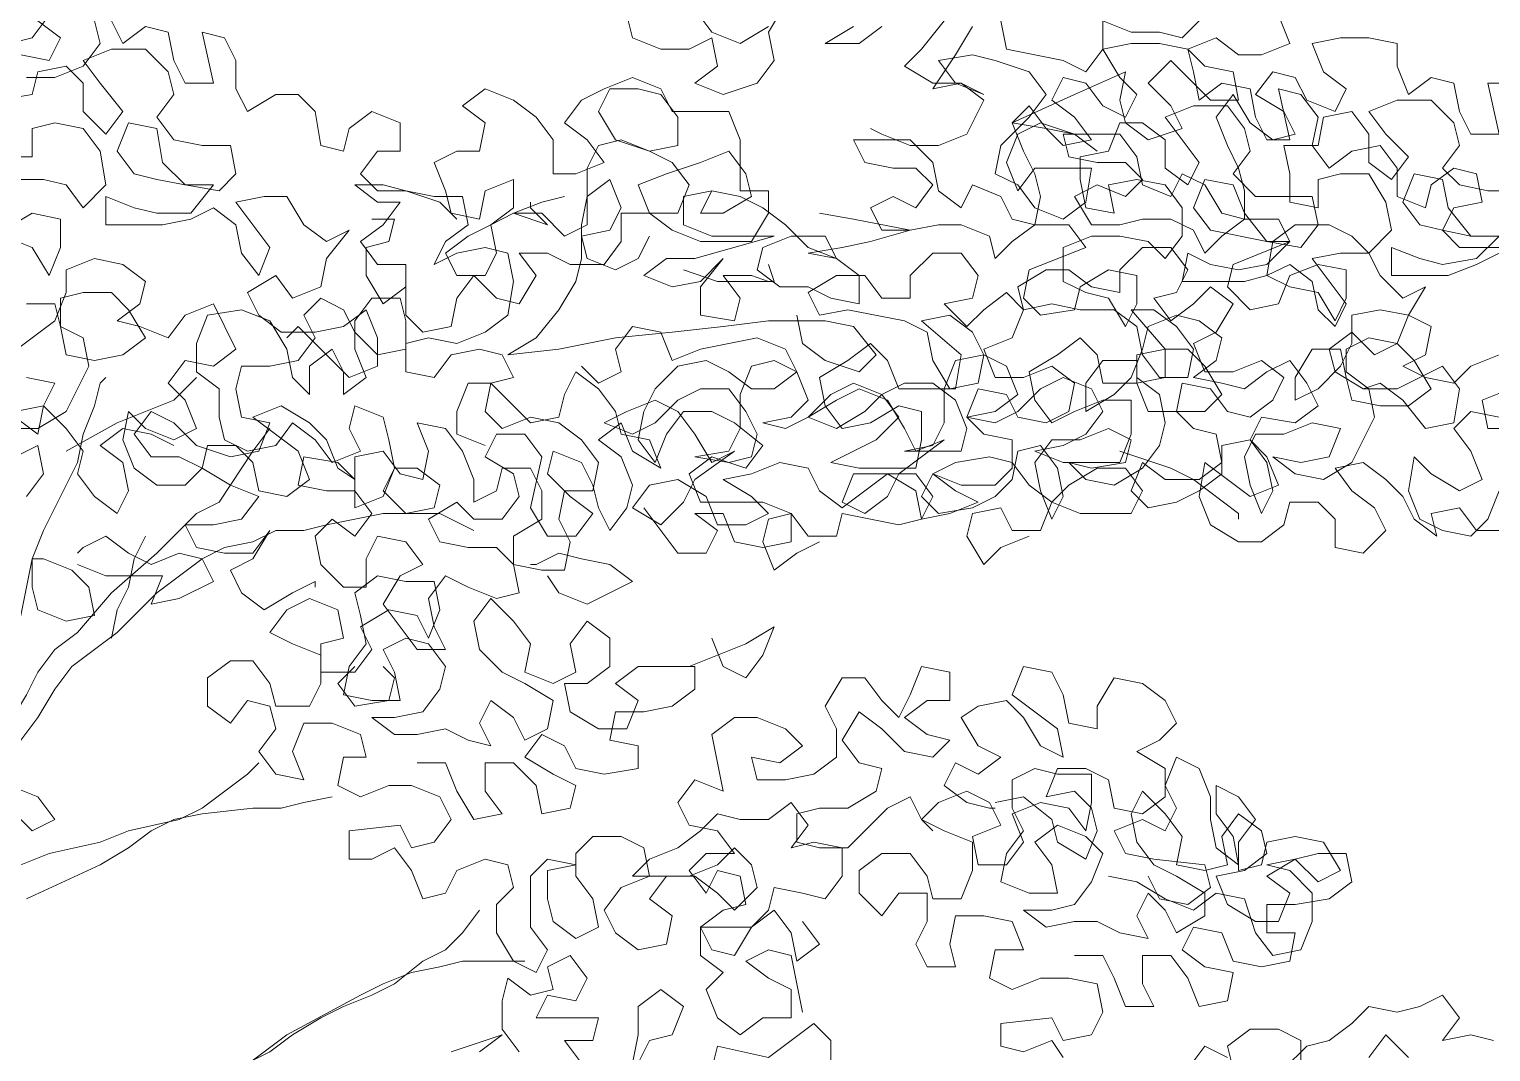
# Model space of a CAD drawing. Header units: millimetres. Extents: x 11446 to 37687, y -223 to 11932.
# Drawn here: x 32142 to 34892, y 5728 to 7653 of the extents above; entities that cross this region are included whole.
import ezdxf

# ---------------------------------------------------------------- set-up
doc = ezdxf.new("R2010")
doc.units = ezdxf.units.MM
doc.layers.add('A-VEG-___-___-EXI', color=250, linetype='Continuous', lineweight=25)

msp = doc.modelspace()

# ---------------------------------------------------------------- linework, layer by layer
at = {"layer": 'A-VEG-___-___-EXI', "color": 28, "lineweight": 15, "flags": 128}
for points in [[(32104.6, 7625.9), (32147.3, 7636.5), (32179.3, 7679.2), (32179.3, 7732.5), (32147.3, 7764.4), (32126, 7721.8), (32168.6, 7689.8), (32221.9, 7679.2), (32264.5, 7668.5), (32275.2, 7625.9), (32243.2, 7583.2), (32189.9, 7561.9), (32136.6, 7561.9)], [(33266.6, 7679.2), (33277.2, 7636.5), (33330.5, 7615.2), (33383.8, 7615.2), (33426.5, 7636.5), (33437.1, 7583.2), (33394.5, 7551.2), (33447.8, 7529.9), (33511.7, 7551.2), (33543.7, 7593.9), (33533.1, 7647.2), (33565, 7700.5)], [(33394.5, 7689.8), (33426.5, 7647.2), (33479.8, 7625.9), (33533.1, 7657.8)], [(34492.5, 7679.2), (34513.8, 7625.9), (34460.5, 7604.5), (34417.8, 7604.5), (34375.2, 7636.5), (34321.9, 7615.2), (34353.9, 7583.2), (34407.2, 7572.6), (34417.8, 7519.3), (34364.5, 7519.3), (34289.9, 7593.9), (34247.3, 7551.2), (34289.9, 7508.6), (34311.2, 7466), (34247.3, 7444.6), (34204.6, 7476.6), (34194, 7519.3), (34204.6, 7572.6), (34108.7, 7529.9), (33991.4, 7476.6), (34055.4, 7466), (34108.7, 7455.3), (34151.3, 7423.3), (34108.7, 7455.3), (34044.7, 7476.6), (34002.1, 7455.3), (33980.8, 7402), (34002.1, 7348.7), (34034.1, 7391.3), (34140.7, 7391.3), (34130, 7327.4), (34087.4, 7295.4), (34034.1, 7316.7), (34002.1, 7359.4), (33959.5, 7380.7), (33970.1, 7434), (34023.4, 7487.3), (34055.4, 7529.9), (34023.4, 7572.6), (33959.5, 7593.9), (33916.8, 7604.5), (33852.9, 7593.9), (33884.8, 7551.2), (33938.1, 7529.9), (33895.5, 7551.2), (33842.2, 7540.6), (33884.8, 7604.5), (33916.8, 7657.8)], [(33970.1, 7668.5), (33980.8, 7615.2), (34087.4, 7593.9), (34130, 7572.6), (34162, 7615.2), (34162, 7668.5), (34215.3, 7647.2), (34268.6, 7647.2), (34311.2, 7636.5), (34353.9, 7679.2)], [(32104.6, 7039.6), (32189.9, 7103.5), (32211.2, 7156.8), (32211.2, 7199.5), (32264.5, 7220.8), (32317.8, 7210.1), (32360.5, 7178.1), (32349.8, 7135.5), (32307.2, 7103.5), (32349.8, 7092.9), (32403.1, 7071.5), (32435.1, 7114.2), (32488.4, 7135.5), (32531, 7050.2), (32488.4, 7018.2), (32435.1, 7028.9), (32403.1, 6986.3), (32435.1, 6954.3), (32456.4, 6901), (32413.8, 6879.7), (32360.5, 6901), (32328.5, 6933), (32317.8, 6879.7), (32339.2, 6826.4), (32381.8, 6794.4), (32435.1, 6794.4), (32467.1, 6826.4), (32477.7, 6869), (32531, 6869), (32563, 6837), (32573.7, 6783.7), (32627, 6773.1), (32669.6, 6805), (32648.3, 6858.3), (32563, 6922.3), (32616.3, 6943.6), (32669.6, 6911.6), (32701.6, 6879.7), (32722.9, 6826.4), (32754.9, 6805), (32754.9, 6847.7), (32808.2, 6858.3), (32840.2, 6815.7), (32882.8, 6805), (32893.5, 6858.3), (32872.2, 6911.6), (32925.5, 6901), (32957.4, 6858.3), (32978.8, 6805), (32978.8, 6762.4), (33021.4, 6783.7), (33032.1, 6826.4), (33085.4, 6826.4), (33106.7, 6783.7), (33106.7, 6730.4), (33053.4, 6698.4), (33053.4, 6645.1), (33106.7, 6634.5), (33149.3, 6634.5), (33160, 6687.8), (33138.7, 6730.4), (33149.3, 6783.7), (33202.6, 6783.7), (33213.3, 6837), (33181.3, 6879.7), (33138.7, 6911.6), (33085.4, 6922.3), (33032.1, 6901), (33000.1, 6933), (33010.7, 6986.3), (33053.4, 6996.9), (33032.1, 7039.6), (32989.4, 7050.2), (32936.1, 7039.6), (32904.1, 6996.9), (32850.8, 7007.6), (32850.8, 7060.9), (32893.5, 7071.5), (32946.8, 7060.9), (33000.1, 7082.2), (33042.7, 7114.2), (33053.4, 7178.1), (33042.7, 7231.4), (33000.1, 7242.1), (32946.8, 7231.4), (32904.1, 7210.1), (32925.5, 7252.8), (32968.1, 7284.7), (32957.4, 7338), (32904.1, 7338), (32850.8, 7348.7), (32797.5, 7348.7), (32765.6, 7380.7), (32797.5, 7423.3), (32840.2, 7423.3), (32840.2, 7476.6), (32786.9, 7497.9), (32744.2, 7466), (32733.6, 7423.3), (32690.9, 7434), (32680.3, 7497.9), (32648.3, 7529.9), (32605.7, 7529.9), (32552.4, 7497.9), (32531, 7540.6), (32531, 7593.9), (32509.7, 7636.5), (32467.1, 7647.2), (32488.4, 7551.2), (32435.1, 7551.2), (32413.8, 7593.9), (32403.1, 7647.2), (32360.5, 7657.8), (32317.8, 7625.9), (32296.5, 7668.5)], [(32157.9, 7668.5), (32200.6, 7636.5), (32179.3, 7593.9), (32126, 7604.5)], [(33693, 7657.8), (33639.7, 7625.9), (33703.6, 7625.9), (33746.3, 7657.8)], [(33863.5, 7668.5), (33820.9, 7615.2), (33788.9, 7583.2), (33842.2, 7551.2), (33895.5, 7551.2), (33938.1, 7519.3), (33906.2, 7455.3), (33852.9, 7434), (33799.6, 7434), (33746.3, 7455.3), (33724.9, 7466)], [(34929.5, 7242.1), (34833.6, 7242.1), (34801.6, 7274.1), (34822.9, 7316.7), (34876.2, 7327.4), (34865.6, 7380.7), (34822.9, 7391.3), (34780.3, 7359.4), (34769.6, 7316.7), (34716.3, 7338), (34716.3, 7391.3), (34684.3, 7434), (34631, 7423.3), (34588.4, 7391.3), (34556.4, 7434), (34567.1, 7487.3), (34535.1, 7529.9), (34492.5, 7540.6), (34513.8, 7444.6), (34471.1, 7444.6), (34449.8, 7487.3), (34439.2, 7540.6), (34385.9, 7551.2), (34343.2, 7519.3), (34332.6, 7572.6), (34321.9, 7615.2), (34268.6, 7625.9), (34215.3, 7625.9), (34162, 7615.2), (34194, 7561.9), (34226, 7529.9), (34204.6, 7487.3), (34162, 7508.6), (34130, 7551.2), (34087.4, 7561.9), (34066.1, 7519.3), (34108.7, 7487.3), (34140.7, 7444.6), (34087.4, 7434), (34055.4, 7466), (34023.4, 7508.6), (33991.4, 7476.6), (34012.8, 7423.3), (34034.1, 7380.7), (34044.7, 7338), (34034.1, 7284.7), (33991.4, 7295.4), (33970.1, 7338), (33916.8, 7359.4), (33895.5, 7316.7), (33852.9, 7348.7), (33842.2, 7402), (33799.6, 7444.6), (33693, 7444.6), (33714.3, 7402), (33767.6, 7391.3), (33810.2, 7391.3), (33842.2, 7359.4), (33810.2, 7316.7), (33767.6, 7338), (33724.9, 7316.7), (33746.3, 7274.1), (33799.6, 7274.1), (33852.9, 7284.7), (33895.5, 7284.7), (33948.8, 7263.4), (33959.5, 7220.8), (33991.4, 7252.8), (34034.1, 7284.7), (34098, 7284.7), (34130, 7242.1), (34023.4, 7199.5), (34012.8, 7146.2), (34044.7, 7114.2), (34108.7, 7124.8), (34119.4, 7167.5), (34172.7, 7199.5), (34226, 7188.8), (34226, 7135.5), (34204.6, 7092.9), (34172.7, 7146.2), (34130, 7156.8), (34087.4, 7178.1), (34087.4, 7242.1), (34140.7, 7263.4), (34194, 7263.4), (34247.3, 7252.8), (34279.3, 7220.8), (34311.2, 7263.4), (34311.2, 7316.7), (34279.3, 7359.4), (34226, 7370), (34172.7, 7359.4), (34183.3, 7306.1), (34130, 7316.7), (34119.4, 7370), (34119.4, 7412.7), (34172.7, 7423.3), (34194, 7476.6), (34236.6, 7476.6), (34279.3, 7444.6), (34279.3, 7391.3), (34321.9, 7359.4), (34343.2, 7402), (34279.3, 7487.3), (34332.6, 7508.6), (34396.5, 7508.6), (34428.5, 7466), (34439.2, 7423.3), (34407.2, 7380.7), (34449.8, 7338), (34556.4, 7338), (34567.1, 7284.7), (34535.1, 7242.1), (34471.1, 7252.8), (34428.5, 7306.1), (34407.2, 7359.4), (34353.9, 7370), (34332.6, 7316.7), (34364.5, 7274.1), (34471.1, 7252.8), (34513.8, 7252.8), (34471.1, 7210.1), (34417.8, 7199.5), (34364.5, 7210.1), (34321.9, 7231.4), (34311.2, 7178.1), (34428.5, 7178.1), (34471.1, 7188.8), (34513.8, 7210.1), (34556.4, 7178.1), (34567.1, 7124.8), (34599.1, 7092.9), (34620.4, 7135.5), (34556.4, 7220.8), (34609.7, 7231.4), (34663, 7231.4), (34684.3, 7188.8), (34727, 7146.2), (34769.6, 7167.5), (34737.6, 7114.2), (34716.3, 7060.9), (34673.7, 7039.6), (34631, 7082.2), (34588.4, 7050.2), (34599.1, 7007.6), (34652.4, 6975.6), (34716.3, 6975.6), (34801.6, 7018.2), (34833.6, 6975.6), (34822.9, 6911.6), (34769.6, 6901), (34727, 6954.3), (34684.3, 6986.3), (34652.4, 6975.6)], [(34929.5, 7551.2), (34886.9, 7551.2), (34908.2, 7455.3), (34854.9, 7455.3), (34833.6, 7497.9), (34822.9, 7551.2), (34780.3, 7561.9), (34737.6, 7529.9), (34716.3, 7583.2), (34716.3, 7625.9), (34663, 7636.5), (34609.7, 7636.5), (34556.4, 7625.9), (34577.7, 7572.6), (34620.4, 7540.6), (34599.1, 7497.9), (34545.8, 7519.3), (34524.4, 7561.9), (34481.8, 7572.6), (34449.8, 7529.9), (34503.1, 7497.9), (34524.4, 7455.3), (34481.8, 7444.6), (34439.2, 7476.6), (34407.2, 7529.9), (34375.2, 7487.3), (34396.5, 7434), (34417.8, 7391.3), (34428.5, 7348.7), (34428.5, 7295.4), (34385.9, 7306.1), (34353.9, 7359.4), (34311.2, 7380.7), (34289.9, 7338), (34236.6, 7359.4), (34226, 7412.7), (34194, 7455.3), (34087.4, 7455.3), (34098, 7412.7), (34151.3, 7402), (34204.6, 7402), (34236.6, 7370), (34204.6, 7338), (34151.3, 7359.4), (34108.7, 7338), (34140.7, 7284.7), (34194, 7284.7), (34236.6, 7295.4), (34289.9, 7295.4), (34332.6, 7274.1), (34353.9, 7231.4), (34385.9, 7263.4), (34428.5, 7295.4), (34492.5, 7295.4), (34513.8, 7252.8), (34407.2, 7210.1), (34396.5, 7167.5), (34439.2, 7124.8), (34492.5, 7135.5), (34513.8, 7188.8), (34567.1, 7210.1), (34620.4, 7199.5), (34620.4, 7146.2), (34599.1, 7103.5), (34567.1, 7156.8), (34513.8, 7167.5), (34471.1, 7188.8), (34481.8, 7252.8), (34524.4, 7284.7), (34588.4, 7284.7), (34631, 7263.4), (34663, 7231.4), (34705.7, 7274.1), (34695, 7327.4), (34663, 7380.7), (34609.7, 7380.7), (34567.1, 7370), (34567.1, 7316.7), (34513.8, 7327.4), (34513.8, 7380.7), (34503.1, 7434), (34567.1, 7434), (34577.7, 7487.3), (34631, 7497.9), (34663, 7455.3), (34663, 7402), (34705.7, 7370), (34737.6, 7412.7), (34695, 7455.3), (34663, 7497.9), (34716.3, 7519.3), (34780.3, 7519.3), (34822.9, 7476.6), (34833.6, 7434), (34801.6, 7391.3), (34833.6, 7359.4), (34886.9, 7348.7), (34940.2, 7348.7)], [(32083.3, 7519.3), (32147.3, 7529.9), (32157.9, 7572.6), (32211.2, 7583.2), (32243.2, 7551.2), (32243.2, 7497.9), (32285.9, 7455.3), (32317.8, 7497.9), (32275.2, 7551.2), (32243.2, 7593.9), (32296.5, 7615.2), (32360.5, 7615.2), (32403.1, 7572.6), (32413.8, 7529.9), (32381.8, 7487.3), (32413.8, 7444.6), (32467.1, 7434), (32520.4, 7434), (32531, 7380.7), (32499.1, 7348.7), (32435.1, 7359.4), (32392.5, 7402), (32381.8, 7466), (32328.5, 7476.6), (32307.2, 7423.3), (32339.2, 7380.7), (32381.8, 7370), (32435.1, 7359.4), (32488.4, 7359.4), (32445.8, 7306.1), (32381.8, 7306.1), (32339.2, 7316.7), (32285.9, 7338), (32285.9, 7284.7), (32392.5, 7284.7), (32445.8, 7295.4), (32488.4, 7316.7), (32531, 7284.7), (32541.7, 7231.4), (32573.7, 7188.8), (32595, 7242.1), (32531, 7327.4), (32584.3, 7338), (32627, 7338), (32659, 7284.7), (32701.6, 7252.8), (32744.2, 7274.1), (32701.6, 7220.8), (32690.9, 7167.5), (32637.6, 7146.2), (32605.7, 7188.8), (32552.4, 7156.8), (32573.7, 7114.2), (32616.3, 7082.2), (32680.3, 7082.2), (32733.6, 7092.9), (32776.2, 7124.8), (32797.5, 7071.5), (32797.5, 7018.2), (32744.2, 6996.9), (32648.3, 7092.9), (32627, 7071.5)], [(32946.8, 7295.4), (32914.8, 7327.4), (32850.8, 7348.7), (32808.2, 7359.4), (32754.9, 7359.4), (32797.5, 7327.4), (32840.2, 7327.4), (32808.2, 7284.7), (32765.6, 7252.8), (32797.5, 7210.1), (32850.8, 7210.1), (32850.8, 7114.2), (32882.8, 7082.2), (32936.1, 7092.9), (32946.8, 7146.2), (32978.8, 7188.8), (33021.4, 7146.2), (33064, 7135.5), (33096, 7188.8), (33064, 7231.4), (33117.3, 7231.4), (33160, 7210.1), (33223.9, 7210.1), (33255.9, 7252.8), (33255.9, 7306.1), (33309.2, 7306.1), (33351.9, 7274.1), (33405.2, 7252.8), (33501.1, 7252.8), (33533.1, 7306.1), (33533.1, 7348.7), (33479.8, 7348.7), (33479.8, 7444.6), (33458.5, 7497.9), (33351.9, 7497.9), (33330.5, 7540.6), (33277.2, 7561.9), (33223.9, 7540.6), (33181.3, 7519.3), (33149.3, 7476.6), (33192, 7444.6), (33223.9, 7402), (33170.6, 7380.7), (33128, 7380.7), (33128, 7444.6), (33096, 7487.3), (33053.4, 7519.3), (33000.1, 7540.6), (32957.4, 7508.6), (33000.1, 7476.6), (32989.4, 7423.3), (32946.8, 7423.3), (32904.1, 7402), (32925.5, 7348.7), (32936.1, 7306.1), (32989.4, 7295.4), (33000.1, 7348.7), (33053.4, 7370), (33053.4, 7316.7), (33010.7, 7284.7), (32968.1, 7263.4), (32925.5, 7231.4), (32946.8, 7188.8), (33000.1, 7188.8), (33021.4, 7231.4), (33010.7, 7284.7), (33053.4, 7306.1), (33106.7, 7306.1), (33149.3, 7263.4), (33192, 7284.7), (33192, 7391.3), (33213.3, 7434), (33255.9, 7444.6), (33309.2, 7423.3), (33362.5, 7434), (33362.5, 7487.3), (33330.5, 7529.9), (33287.9, 7540.6), (33234.6, 7540.6), (33213.3, 7497.9), (33245.3, 7444.6), (33309.2, 7423.3), (33351.9, 7402), (33383.8, 7359.4), (33362.5, 7306.1), (33309.2, 7306.1), (33287.9, 7359.4), (33341.2, 7380.7), (33405.2, 7402), (33458.5, 7423.3), (33490.4, 7380.7), (33501.1, 7338), (33447.8, 7306.1), (33405.2, 7306.1), (33426.5, 7348.7)], [(32104.6, 7370), (32168.6, 7370), (32211.2, 7359.4), (32243.2, 7316.7), (32285.9, 7359.4), (32275.2, 7423.3), (32243.2, 7466), (32189.9, 7476.6), (32147.3, 7466), (32147.3, 7412.7), (32094, 7412.7)], [(34918.9, 7263.4), (34854.9, 7263.4), (34812.3, 7316.7), (34801.6, 7370), (34748.3, 7380.7), (34727, 7327.4), (34759, 7284.7), (34801.6, 7274.1), (34854.9, 7263.4), (34908.2, 7263.4), (34865.6, 7220.8), (34801.6, 7210.1), (34759, 7220.8), (34705.7, 7242.1), (34705.7, 7188.8), (34812.3, 7188.8), (34865.6, 7210.1), (34908.2, 7231.4)], [(33586.4, 7114.2), (33597, 7060.9), (33639.7, 7028.9), (33703.6, 7007.6), (33735.6, 7039.6), (33693, 7092.9), (33639.7, 7103.5), (33533.1, 7103.5), (33447.8, 7092.9), (33351.9, 7082.2), (33245.3, 7071.5), (33138.7, 7050.2), (33042.7, 7039.6), (33096, 7071.5), (33138.7, 7124.8), (33170.6, 7178.1), (33181.3, 7220.8), (33181.3, 7284.7), (33192, 7338), (33234.6, 7370), (33255.9, 7316.7), (33234.6, 7274.1), (33181.3, 7263.4), (33192, 7220.8), (33245.3, 7199.5), (33287.9, 7220.8), (33309.2, 7263.4)], [(33629, 7306.1), (33693, 7295.4), (33799.6, 7274.1), (33724.9, 7252.8), (33671.6, 7242.1), (33607.7, 7231.4), (33661, 7220.8), (33703.6, 7188.8), (33703.6, 7135.5), (33650.3, 7146.2), (33607.7, 7167.5), (33554.4, 7167.5), (33511.7, 7199.5), (33522.4, 7242.1), (33575.7, 7263.4), (33639.7, 7263.4), (33661, 7220.8), (33607.7, 7242.1), (33565, 7284.7), (33522.4, 7316.7), (33479.8, 7338), (33426.5, 7348.7), (33373.2, 7338), (33373.2, 7284.7), (33426.5, 7263.4), (33543.7, 7263.4), (33394.5, 7220.8), (33341.2, 7220.8), (33298.6, 7188.8), (33351.9, 7167.5), (33405.2, 7178.1), (33447.8, 7220.8), (33405.2, 7167.5), (33405.2, 7114.2), (33469.1, 7103.5), (33479.8, 7146.2), (33447.8, 7188.8), (33501.1, 7188.8), (33533.1, 7178.1)], [(33149.3, 7338), (33106.7, 7327.4), (33053.4, 7306.1), (33117.3, 7284.7), (33085.4, 7316.7), (33085.4, 7327.4)], [(32094, 7274.1), (32147.3, 7306.1), (32200.6, 7295.4), (32200.6, 7242.1), (32179.3, 7188.8), (32147.3, 7242.1), (32094, 7263.4)], [(32850.8, 7210.1), (32850.8, 7167.5), (32808.2, 7135.5), (32776.2, 7188.8), (32776.2, 7242.1), (32818.9, 7252.8), (32829.5, 7295.4), (32786.9, 7295.4)], [(34023.4, 6698.4), (33970.1, 6677.1), (33938.1, 6645.1), (33906.2, 6698.4), (33916.8, 6741.1), (33970.1, 6751.7), (33991.4, 6709.1), (34044.7, 6709.1), (34066.1, 6762.4), (34119.4, 6741.1), (34215.3, 6741.1), (34236.6, 6783.7), (34204.6, 6826.4), (34151.3, 6826.4), (34098, 6794.4), (34066.1, 6762.4), (34023.4, 6794.4), (33991.4, 6837), (33948.8, 6847.7), (33884.8, 6837), (33842.2, 6815.7), (33884.8, 6783.7), (33927.5, 6762.4), (33874.2, 6741.1), (33820.9, 6730.4), (33810.2, 6783.7), (33756.9, 6815.7), (33693, 6815.7), (33671.6, 6762.4), (33714.3, 6741.1), (33756.9, 6773.1), (33778.2, 6815.7), (33863.5, 6879.7), (33810.2, 6858.3), (33788.9, 6901), (33756.9, 6954.3), (33703.6, 6975.6), (33661, 6954.3), (33607.7, 6922.3), (33661, 6901), (33714.3, 6933), (33746.3, 6964.9), (33788.9, 6986.3), (33842.2, 6986.3), (33884.8, 6954.3), (33906.2, 6901), (33895.5, 6858.3), (33788.9, 6858.3), (33842.2, 6869), (33863.5, 6911.6), (33863.5, 6975.6), (33884.8, 7028.9), (33938.1, 7039.6), (33980.8, 7018.2), (34002.1, 6964.9), (33959.5, 6933), (33906.2, 6922.3), (33959.5, 6911.6), (34002.1, 6933), (34044.7, 6975.6), (34087.4, 6996.9), (34140.7, 6975.6), (34162, 6933), (34130, 6890.3), (34087.4, 6869), (34034.1, 6858.3), (34087.4, 6837), (34194, 6837), (34215.3, 6890.3), (34215.3, 6954.3), (34162, 6954.3), (34108.7, 6933), (34066.1, 6911.6), (34034.1, 6954.3), (34023.4, 7007.6), (34076.7, 7039.6), (34119.4, 7071.5), (34151.3, 7039.6), (34162, 6986.3), (34226, 6986.3), (34279.3, 6996.9), (34279.3, 7050.2), (34215.3, 7124.8), (34257.9, 7124.8), (34300.6, 7092.9), (34332.6, 7050.2), (34321.9, 6996.9), (34268.6, 6996.9), (34236.6, 7039.6), (34226, 7092.9), (34183.3, 7124.8), (34119.4, 7124.8), (34066.1, 7135.5), (34012.8, 7124.8), (34002.1, 7167.5), (34055.4, 7199.5), (34098, 7199.5), (34140.7, 7167.5), (34194, 7156.8), (34194, 7199.5), (34236.6, 7242.1), (34289.9, 7242.1), (34321.9, 7199.5), (34300.6, 7156.8), (34257.9, 7146.2), (34289.9, 7103.5), (34332.6, 7135.5), (34364.5, 7167.5), (34407.2, 7135.5), (34375.2, 7082.2), (34332.6, 7060.9), (34353.9, 7007.6), (34407.2, 7007.6), (34460.5, 7028.9), (34503.1, 6996.9), (34481.8, 6954.3), (34439.2, 6922.3), (34396.5, 6933), (34364.5, 6975.6), (34311.2, 6986.3), (34300.6, 6933), (34332.6, 6901), (34375.2, 6890.3), (34385.9, 6837), (34343.2, 6805), (34279.3, 6805), (34236.6, 6837), (34215.3, 6783.7), (34247.3, 6751.7), (34300.6, 6762.4), (34343.2, 6783.7), (34385.9, 6815.7), (34385.9, 6869), (34439.2, 6879.7), (34471.1, 6837), (34481.8, 6783.7), (34460.5, 6741.1), (34439.2, 6794.4), (34428.5, 6847.7), (34449.8, 6890.3), (34503.1, 6890.3), (34556.4, 6911.6), (34609.7, 6901), (34588.4, 6847.7), (34535.1, 6837), (34481.8, 6847.7), (34524.4, 6815.7), (34577.7, 6805), (34631, 6837), (34673.7, 6922.3), (34663, 6975.6), (34620.4, 7007.6), (34620.4, 7050.2), (34663, 7071.5), (34716.3, 7060.9), (34748.3, 7028.9), (34780.3, 6975.6), (34737.6, 6943.6), (34684.3, 6943.6), (34631, 6954.3), (34620.4, 6996.9), (34609.7, 7050.2), (34556.4, 7050.2), (34524.4, 6996.9), (34524.4, 6954.3), (34567.1, 6975.6), (34609.7, 7018.2), (34631, 7060.9), (34631, 7114.2), (34684.3, 7124.8), (34737.6, 7114.2), (34780.3, 7092.9), (34769.6, 7039.6), (34727, 7018.2), (34769.6, 6996.9), (34822.9, 6986.3), (34854.9, 7018.2), (34908.2, 7039.6)], [(33629, 6687.8), (33586.4, 6666.5), (33543.7, 6634.5), (33522.4, 6687.8), (33533.1, 6730.4), (33575.7, 6741.1), (33607.7, 6698.4), (33661, 6698.4), (33671.6, 6741.1), (33778.2, 6719.8), (33820.9, 6730.4), (33842.2, 6773.1), (33810.2, 6815.7), (33756.9, 6815.7), (33671.6, 6751.7), (33629, 6783.7), (33607.7, 6826.4), (33554.4, 6837), (33501.1, 6815.7), (33447.8, 6805), (33501.1, 6773.1), (33533.1, 6741.1), (33490.4, 6719.8), (33437.1, 6719.8), (33415.8, 6773.1), (33362.5, 6805), (33309.2, 6794.4), (33277.2, 6751.7), (33330.5, 6719.8), (33373.2, 6762.4), (33394.5, 6805), (33469.1, 6858.3), (33426.5, 6837), (33394.5, 6890.3), (33362.5, 6933), (33319.9, 6954.3), (33266.6, 6933), (33223.9, 6911.6), (33277.2, 6890.3), (33319.9, 6911.6), (33362.5, 6954.3), (33405.2, 6975.6), (33458.5, 6975.6), (33490.4, 6933), (33511.7, 6890.3), (33501.1, 6847.7), (33458.5, 6837), (33394.5, 6847.7), (33458.5, 6858.3), (33479.8, 6901), (33479.8, 6964.9), (33501.1, 7018.2), (33543.7, 7028.9), (33586.4, 7007.6), (33607.7, 6954.3), (33575.7, 6922.3), (33522.4, 6911.6), (33565, 6901), (33607.7, 6922.3), (33650.3, 6964.9), (33693, 6986.3), (33746.3, 6964.9), (33778.2, 6922.3), (33735.6, 6879.7), (33650.3, 6837), (33703.6, 6826.4), (33810.2, 6826.4), (33820.9, 6879.7), (33820.9, 6933), (33778.2, 6943.6), (33724.9, 6911.6), (33671.6, 6901), (33639.7, 6943.6), (33629, 6996.9), (33682.3, 7028.9), (33724.9, 7060.9), (33756.9, 7028.9), (33778.2, 6975.6), (33884.8, 6975.6), (33895.5, 7039.6), (33820.9, 7103.5), (33874.2, 7114.2), (33916.8, 7082.2), (33938.1, 7039.6), (33927.5, 6986.3), (33874.2, 6975.6), (33842.2, 7028.9), (33831.5, 7082.2), (33788.9, 7103.5), (33682.3, 7124.8), (33629, 7114.2), (33607.7, 7156.8), (33661, 7188.8), (33714.3, 7188.8), (33746.3, 7146.2), (33799.6, 7146.2), (33799.6, 7188.8), (33842.2, 7231.4), (33895.5, 7231.4), (33927.5, 7188.8), (33916.8, 7146.2), (33863.5, 7135.5), (33906.2, 7092.9), (33938.1, 7124.8), (33980.8, 7156.8), (34012.8, 7124.8), (33991.4, 7071.5), (33938.1, 7050.2), (33959.5, 6996.9), (34012.8, 6996.9), (34066.1, 7018.2), (34108.7, 6986.3), (34098, 6933), (34055.4, 6911.6), (34002.1, 6922.3), (33980.8, 6964.9), (33927.5, 6975.6), (33906.2, 6922.3), (33938.1, 6890.3), (33991.4, 6879.7), (33991.4, 6826.4), (33959.5, 6794.4), (33895.5, 6794.4), (33842.2, 6815.7), (33820.9, 6773.1), (33852.9, 6741.1), (33916.8, 6751.7), (33959.5, 6773.1), (33991.4, 6805), (34002.1, 6858.3), (34044.7, 6869), (34076.7, 6826.4), (34087.4, 6773.1), (34066.1, 6730.4), (34044.7, 6783.7), (34034.1, 6837), (34066.1, 6879.7), (34119.4, 6879.7), (34172.7, 6901), (34215.3, 6879.7), (34204.6, 6837), (34140.7, 6826.4), (34098, 6837), (34130, 6805), (34183.3, 6794.4), (34236.6, 6826.4), (34268.6, 6869), (34279.3, 6911.6), (34268.6, 6964.9), (34226, 6996.9), (34226, 7039.6), (34279.3, 7050.2), (34321.9, 7050.2), (34353.9, 7018.2), (34385.9, 6964.9), (34353.9, 6933), (34247.3, 6933), (34226, 6986.3), (34226, 7028.9), (34162, 7028.9), (34130, 6986.3), (34130, 6933), (34183.3, 6964.9), (34215.3, 6996.9), (34236.6, 7050.2), (34247.3, 7092.9), (34300.6, 7114.2), (34343.2, 7103.5), (34385.9, 7071.5), (34375.2, 7028.9), (34332.6, 6996.9), (34385.9, 6986.3), (34428.5, 6975.6), (34471.1, 7007.6), (34513.8, 7028.9), (34545.8, 6986.3), (34567.1, 6943.6), (34524.4, 6911.6), (34460.5, 6922.3), (34439.2, 6879.7), (34471.1, 6847.7), (34492.5, 6794.4), (34439.2, 6773.1), (34353.9, 6837), (34343.2, 6773.1), (34364.5, 6719.8), (34417.8, 6687.8), (34460.5, 6687.8), (34503.1, 6719.8), (34513.8, 6762.4), (34567.1, 6762.4), (34599.1, 6730.4), (34599.1, 6677.1), (34652.4, 6666.5), (34695, 6709.1), (34673.7, 6751.7), (34631, 6783.7), (34599.1, 6826.4), (34652.4, 6837), (34695, 6805), (34727, 6773.1), (34748.3, 6730.4), (34790.9, 6698.4), (34780.3, 6741.1), (34833.6, 6751.7), (34865.6, 6709.1), (34918.9, 6709.1)], [(33373.2, 7199.5), (33437.1, 7178.1), (33543.7, 7178.1), (33533.1, 7210.1)], [(32104.6, 6901), (32157.9, 6901), (32211.2, 6933), (32253.9, 7018.2), (32243.2, 7071.5), (32200.6, 7092.9), (32200.6, 7146.2), (32243.2, 7156.8), (32296.5, 7156.8), (32328.5, 7124.8), (32360.5, 7071.5), (32317.8, 7039.6), (32264.5, 7028.9), (32211.2, 7039.6), (32200.6, 7092.9), (32189.9, 7135.5), (32136.6, 7135.5)], [(33000.1, 6869), (32946.8, 6890.3), (32946.8, 6933), (32968.1, 6986.3), (33010.7, 6986.3), (33085.4, 6911.6), (33138.7, 6922.3), (33149.3, 6964.9), (33170.6, 7007.6), (33213.3, 6975.6), (33245.3, 6933), (33255.9, 6890.3), (33309.2, 6879.7), (33330.5, 6826.4), (33277.2, 6858.3), (33255.9, 6911.6), (33213.3, 6879.7), (33255.9, 6847.7), (33277.2, 6794.4), (33266.6, 6751.7), (33234.6, 6709.1), (33213.3, 6751.7), (33202.6, 6794.4), (33181.3, 6837), (33128, 6858.3), (33117.3, 6815.7), (33160, 6773.1), (33202.6, 6741.1), (33170.6, 6698.4), (33117.3, 6698.4), (33085.4, 6751.7), (33106.7, 6847.7), (33074.7, 6890.3), (33021.4, 6890.3), (33000.1, 6847.7), (33053.4, 6815.7), (33064, 6773.1), (33032.1, 6730.4), (32978.8, 6730.4), (32946.8, 6762.4), (32893.5, 6730.4), (32914.8, 6687.8), (32968.1, 6677.1), (33021.4, 6677.1), (33053.4, 6645.1), (33064, 6591.8), (33021.4, 6581.2), (32968.1, 6602.5), (32925.5, 6623.8), (32893.5, 6581.2), (32904.1, 6527.9), (32925.5, 6485.2), (32872.2, 6485.2), (32808.2, 6570.5), (32840.2, 6623.8), (32882.8, 6645.1), (32850.8, 6687.8), (32797.5, 6698.4), (32776.2, 6655.8), (32776.2, 6602.5), (32733.6, 6602.5), (32690.9, 6645.1), (32680.3, 6698.4), (32712.3, 6730.4), (32754.9, 6698.4), (32786.9, 6741.1), (32754.9, 6783.7), (32701.6, 6783.7), (32648.3, 6794.4), (32659, 6847.7), (32722.9, 6837), (32754.9, 6805), (32754.9, 6751.7), (32808.2, 6773.1), (32829.5, 6826.4), (32872.2, 6826.4), (32914.8, 6794.4), (32904.1, 6751.7), (32850.8, 6741.1), (32808.2, 6783.7), (32829.5, 6826.4), (32818.9, 6879.7), (32808.2, 6922.3), (32754.9, 6943.6), (32744.2, 6901), (32765.6, 6858.3), (32712.3, 6837), (32680.3, 6879.7), (32637.6, 6911.6), (32605.7, 6869), (32552.4, 6858.3), (32509.7, 6879.7), (32499.1, 6922.3), (32499.1, 6975.6), (32456.4, 7007.6), (32456.4, 7060.9), (32477.7, 7114.2), (32541.7, 7124.8), (32595, 7103.5), (32627, 7050.2), (32637.6, 6996.9), (32669.6, 6964.9), (32669.6, 7018.2), (32712.3, 7050.2), (32733.6, 7007.6), (32733.6, 6964.9), (32776.2, 6996.9), (32754.9, 7050.2), (32754.9, 7103.5), (32786.9, 7146.2), (32840.2, 7146.2), (32850.8, 7103.5), (32850.8, 7050.2), (32797.5, 7039.6), (32754.9, 7082.2), (32733.6, 7124.8), (32690.9, 7146.2), (32659, 7114.2), (32680.3, 7071.5), (32648.3, 7028.9), (32595, 7018.2), (32541.7, 7018.2), (32531, 6975.6), (32541.7, 6922.3), (32595, 6911.6), (32573.7, 6858.3), (32520.4, 6847.7), (32456.4, 6869), (32413.8, 6911.6), (32371.1, 6933), (32339.2, 6890.3), (32371.1, 6847.7), (32424.4, 6847.7), (32467.1, 6826.4), (32520.4, 6794.4), (32573.7, 6773.1), (32541.7, 6730.4), (32488.4, 6719.8), (32435.1, 6719.8), (32456.4, 6677.1), (32509.7, 6666.5), (32563, 6666.5), (32595, 6709.1), (32563, 6655.8), (32520.4, 6634.5), (32541.7, 6591.8), (32584.3, 6559.9), (32637.6, 6591.8), (32680.3, 6613.2), (32680.3, 6602.5)], [(33298.6, 6751.7), (33362.5, 6666.5), (33415.8, 6666.5), (33437.1, 6709.1), (33394.5, 6741.1), (33447.8, 6741.1), (33469.1, 6687.8), (33522.4, 6677.1), (33575.7, 6687.8), (33575.7, 6741.1), (33522.4, 6762.4), (33405.2, 6762.4), (33383.8, 6815.7), (33426.5, 6847.7), (33490.4, 6826.4), (33522.4, 6869), (33469.1, 6911.6), (33426.5, 6933), (33373.2, 6933), (33341.2, 6890.3), (33319.9, 6837), (33287.9, 6879.7), (33298.6, 6933), (33319.9, 6975.6), (33362.5, 7018.2), (33415.8, 7028.9), (33458.5, 7007.6), (33501.1, 6975.6), (33543.7, 6975.6), (33586.4, 7007.6), (33565, 7050.2), (33511.7, 7071.5), (33405.2, 7050.2), (33351.9, 7028.9), (33330.5, 7082.2), (33277.2, 7092.9), (33245.3, 7050.2), (33255.9, 7007.6), (33213.3, 6986.3), (33181.3, 7018.2)], [(32595, 6901), (32563, 6858.3), (32499.1, 6762.4), (32456.4, 6741.1), (32381.8, 6666.5), (32296.5, 6591.8), (32232.6, 6517.2), (32189.9, 6485.2), (32157.9, 6442.6), (32136.6, 6400), (32104.6, 6346.7), (32083.3, 6304), (32094, 6357.3), (32104.6, 6400), (32115.3, 6506.6), (32126, 6549.2), (32147.3, 6655.8), (32168.6, 6709.1), (32232.6, 6837), (32243.2, 6890.3), (32264.5, 6943.6), (32275.2, 6986.3), (32285.9, 6996.9)], [(32136.6, 6996.9), (32189.9, 6986.3), (32168.6, 6943.6), (32115.3, 6933)], [(32456.4, 6996.9), (32413.8, 6954.3), (32307.2, 6911.6), (32211.2, 6858.3)], [(34940.2, 6901), (34886.9, 6901), (34876.2, 6954.3), (34929.5, 6975.6)], [(32413.8, 6869), (32371.1, 6890.3), (32317.8, 6901), (32275.2, 6869), (32317.8, 6837), (32328.5, 6783.7), (32307.2, 6741.1), (32264.5, 6773.1), (32232.6, 6815.7), (32243.2, 6858.3), (32211.2, 6901), (32168.6, 6943.6), (32157.9, 6890.3), (32115.3, 6922.3)], [(34908.2, 6922.3), (34854.9, 6933), (34822.9, 6901), (34854.9, 6858.3), (34876.2, 6805), (34833.6, 6783.7), (34780.3, 6815.7), (34748.3, 6847.7), (34737.6, 6783.7), (34759, 6730.4), (34801.6, 6709.1), (34854.9, 6698.4), (34886.9, 6730.4), (34908.2, 6783.7)], [(32115.3, 6847.7), (32157.9, 6869), (32168.6, 6815.7), (32136.6, 6773.1)], [(34194, 6858.3), (34289.9, 6826.4), (34332.6, 6805), (34417.8, 6741.1), (34417.8, 6730.4)], [(32094, 6272), (32157.9, 6357.3), (32189.9, 6410.6), (32221.9, 6453.3), (32307.2, 6517.2), (32381.8, 6591.8), (32467.1, 6655.8), (32509.7, 6677.1), (32563, 6687.8), (32605.7, 6709.1), (32659, 6709.1), (32701.6, 6719.8), (32808.2, 6741.1), (32914.8, 6741.1), (32978.8, 6709.1)], [(32232.6, 6645.1), (32285.9, 6623.8), (32392.5, 6623.8), (32371.1, 6570.5), (32424.4, 6581.2), (32488.4, 6613.2), (32467.1, 6655.8), (32424.4, 6666.5), (32371.1, 6645.1), (32328.5, 6666.5), (32285.9, 6698.4), (32243.2, 6677.1), (32232.6, 6666.5)], [(32360.5, 6698.4), (32339.2, 6655.8), (32328.5, 6602.5), (32307.2, 6559.9), (32296.5, 6506.6)], [(33117.3, 6623.8), (33138.7, 6591.8), (33192, 6570.5), (33277.2, 6613.2), (33234.6, 6645.1), (33181.3, 6655.8), (33138.7, 6666.5), (33096, 6645.1), (33085.4, 6645.1)], [(33597, 5803), (33575.7, 5909.6), (33533.1, 5920.3), (33490.4, 5899), (33533.1, 5867), (33575.7, 5845.7), (33575.7, 5792.4), (33522.4, 5792.4), (33479.8, 5760.4), (33437.1, 5792.4), (33415.8, 5845.7), (33447.8, 5877.6), (33405.2, 5909.6), (33405.2, 5962.9), (33501.1, 5962.9), (33533.1, 5994.9), (33543.7, 6037.5), (33597, 6026.9), (33639.7, 6016.2), (33671.6, 6058.9), (33671.6, 6112.2), (33618.3, 6122.8), (33575.7, 6112.2), (33607.7, 6154.8), (33575.7, 6197.4), (33533.1, 6165.5), (33479.8, 6165.5), (33437.1, 6176.1), (33405.2, 6144.1), (33362.5, 6112.2), (33309.2, 6090.8), (33277.2, 6058.9), (33383.8, 6058.9), (33437.1, 6080.2), (33469.1, 6112.2), (33501.1, 6080.2), (33511.7, 6037.5), (33469.1, 5994.9), (33437.1, 6026.9), (33394.5, 6058.9), (33341.2, 6058.9), (33309.2, 6016.2), (33351.9, 5984.2), (33341.2, 5930.9), (33287.9, 5920.3), (33245.3, 5952.3), (33223.9, 5994.9), (33255.9, 6037.5), (33309.2, 6058.9), (33298.6, 6112.2), (33255.9, 6133.5), (33202.6, 6133.5), (33170.6, 6101.5), (33170.6, 6058.9), (33202.6, 6016.2), (33213.3, 5962.9), (33170.6, 5941.6), (33128, 5973.6), (33117.3, 6016.2), (33117.3, 6069.5), (33170.6, 6080.2), (33117.3, 6090.8), (33085.4, 6058.9), (33085.4, 5962.9), (33117.3, 5920.3), (33096, 5877.6), (33053.4, 5899), (33021.4, 5952.3), (33021.4, 6005.6), (33053.4, 6037.5), (33042.7, 6080.2), (33000.1, 6090.8), (32946.8, 6069.5), (32925.5, 6026.9), (32882.8, 6016.2), (32861.5, 6069.5), (32829.5, 6112.2), (32786.9, 6090.8), (32744.2, 6090.8), (32744.2, 6144.1), (32840.2, 6154.8), (32861.5, 6112.2), (32904.1, 6122.8), (32936.1, 6165.5), (32914.8, 6208.1), (32861.5, 6229.4), (32818.9, 6229.4), (32765.6, 6208.1), (32722.9, 6229.4), (32733.6, 6282.7), (32776.2, 6282.7), (32765.6, 6325.3), (32712.3, 6346.7), (32659, 6346.7), (32637.6, 6293.4), (32659, 6240.1), (32605.7, 6250.7), (32573.7, 6293.4), (32605.7, 6336), (32595, 6378.6), (32552.4, 6389.3), (32520.4, 6346.7), (32477.7, 6378.6), (32477.7, 6431.9), (32520.4, 6463.9), (32563, 6463.9), (32595, 6421.3), (32605.7, 6378.6), (32669.6, 6378.6), (32690.9, 6421.3), (32690.9, 6474.6), (32637.6, 6495.9), (32595, 6517.2), (32627, 6559.9), (32669.6, 6581.2), (32722.9, 6559.9), (32733.6, 6506.6), (32690.9, 6495.9), (32690.9, 6442.6), (32754.9, 6442.6), (32786.9, 6485.2), (32765.6, 6527.9), (32818.9, 6559.9), (32872.2, 6549.2), (32893.5, 6506.6), (32914.8, 6559.9), (32904.1, 6613.2), (32850.8, 6613.2), (32797.5, 6623.8), (32754.9, 6591.8), (32765.6, 6549.2), (32776.2, 6495.9), (32744.2, 6453.3), (32733.6, 6400), (32786.9, 6389.3), (32840.2, 6389.3), (32829.5, 6442.6), (32808.2, 6485.2), (32850.8, 6506.6), (32893.5, 6495.9), (32925.5, 6453.3), (32914.8, 6410.6), (32882.8, 6368), (32829.5, 6357.3), (32786.9, 6357.3), (32829.5, 6325.3), (32872.2, 6325.3), (32925.5, 6336), (32968.1, 6314.7), (33010.7, 6304), (32989.4, 6346.7), (33010.7, 6389.3), (33053.4, 6357.3), (33074.7, 6314.7), (33117.3, 6336), (33128, 6389.3), (33074.7, 6421.3), (33032.1, 6442.6), (32989.4, 6485.2), (32978.8, 6538.5), (33010.7, 6581.2), (33053.4, 6538.5), (33085.4, 6495.9), (33074.7, 6442.6), (33128, 6421.3), (33170.6, 6442.6), (33160, 6495.9), (33192, 6538.5), (33234.6, 6506.6), (33234.6, 6453.3), (33192, 6421.3), (33149.3, 6421.3), (33160, 6368), (33213.3, 6336), (33266.6, 6336), (33287.9, 6389.3), (33245.3, 6421.3), (33287.9, 6453.3), (33394.5, 6453.3), (33394.5, 6410.6), (33351.9, 6378.6), (33298.6, 6368), (33245.3, 6368), (33234.6, 6314.7), (33287.9, 6304), (33287.9, 6261.4), (33223.9, 6250.7), (33170.6, 6261.4), (33149.3, 6304), (33106.7, 6325.3), (33074.7, 6282.7), (33128, 6250.7), (33170.6, 6229.4), (33160, 6186.8), (33106.7, 6176.1), (33096, 6229.4), (33053.4, 6272), (33000.1, 6272), (33000.1, 6218.8), (33032.1, 6176.1), (32978.8, 6165.5), (32946.8, 6218.8), (32925.5, 6272), (32872.2, 6272)], [(33383.8, 6453.3), (33490.4, 6495.9), (33543.7, 6527.9), (33522.4, 6474.6), (33490.4, 6431.9), (33447.8, 6453.3), (33426.5, 6506.6)], [(32754.9, 6453.3), (32722.9, 6421.3), (32754.9, 6378.6), (32818.9, 6389.3), (32829.5, 6431.9), (32808.2, 6453.3)], [(33597, 5973.6), (33629, 5930.9), (33586.4, 5899), (33575.7, 5952.3), (33543.7, 5994.9), (33501.1, 5962.9), (33469.1, 5909.6), (33426.5, 5920.3), (33405.2, 5962.9), (33447.8, 5994.9), (33490.4, 6005.6), (33479.8, 6058.9), (33437.1, 6069.5), (33415.8, 6026.9), (33383.8, 6069.5), (33415.8, 6101.5), (33469.1, 6101.5), (33437.1, 6144.1), (33383.8, 6154.8), (33362.5, 6197.4), (33394.5, 6240.1), (33447.8, 6218.8), (33426.5, 6325.3), (33469.1, 6357.3), (33511.7, 6357.3), (33565, 6336), (33597, 6304), (33554.4, 6272), (33501.1, 6282.7), (33511.7, 6240.1), (33565, 6240.1), (33618.3, 6250.7), (33661, 6282.7), (33661, 6336), (33639.7, 6378.6), (33671.6, 6431.9), (33714.3, 6431.9), (33746.3, 6389.3), (33778.2, 6357.3), (33799.6, 6400), (33820.9, 6453.3), (33874.2, 6442.6), (33874.2, 6389.3), (33831.5, 6389.3), (33788.9, 6357.3), (33831.5, 6325.3), (33874.2, 6314.7), (33842.2, 6282.7), (33788.9, 6293.4), (33746.3, 6336), (33703.6, 6368), (33671.6, 6314.7), (33703.6, 6272), (33746.3, 6261.4), (33735.6, 6218.8), (33682.3, 6186.8), (33629, 6186.8), (33586.4, 6176.1), (33586.4, 6122.8), (33629, 6112.2), (33682.3, 6112.2), (33756.9, 6186.8), (33799.6, 6208.1), (33820.9, 6165.5), (33842.2, 6144.1)], [(33959.5, 6197.4), (34012.8, 6208.1), (34066.1, 6165.5), (34076.7, 6122.8), (34130, 6090.8), (34151.3, 6144.1), (34140.7, 6186.8), (34108.7, 6218.8), (34055.4, 6208.1), (34076.7, 6261.4), (34130, 6261.4), (34172.7, 6240.1), (34183.3, 6186.8), (34236.6, 6176.1), (34279.3, 6208.1), (34279.3, 6261.4), (34226, 6293.4), (34268.6, 6314.7), (34300.6, 6346.7), (34279.3, 6389.3), (34236.6, 6421.3), (34183.3, 6431.9), (34151.3, 6378.6), (34151.3, 6336), (34098, 6346.7), (34087.4, 6400), (34066.1, 6442.6), (34012.8, 6453.3), (33991.4, 6400), (34076.7, 6336), (34087.4, 6282.7), (34044.7, 6304), (34012.8, 6357.3), (33980.8, 6389.3), (33927.5, 6378.6), (33895.5, 6357.3), (33927.5, 6304), (33970.1, 6282.7), (33927.5, 6250.7), (33884.8, 6272), (33863.5, 6229.4), (33906.2, 6197.4), (33948.8, 6186.8), (33959.5, 6186.8)], [(32030, 6186.8), (32019.4, 6144.1), (32008.7, 6090.8), (31998, 6048.2), (31976.7, 5994.9), (31976.7, 5952.3), (32008.7, 5984.2), (32040.7, 6026.9), (32083.3, 6058.9), (32126, 6080.2), (32179.3, 6101.5), (32275.2, 6122.8), (32328.5, 6144.1), (32424.4, 6165.5), (32467.1, 6186.8), (32552.4, 6250.7), (32573.7, 6272)], [(34172.7, 6058.9), (34226, 6048.2), (34279.3, 6016.2), (34332.6, 5994.9), (34375.2, 6026.9), (34428.5, 6016.2), (34449.8, 5952.3), (34481.8, 5909.6), (34535.1, 5920.3), (34556.4, 5973.6), (34556.4, 6026.9), (34513.8, 6069.5), (34471.1, 6080.2), (34524.4, 6090.8), (34567.1, 6048.2), (34609.7, 6069.5), (34577.7, 6122.8), (34524.4, 6133.5), (34471.1, 6122.8), (34460.5, 6080.2), (34417.8, 6069.5), (34417.8, 6122.8), (34449.8, 6165.5), (34417.8, 6208.1), (34375.2, 6229.4), (34375.2, 6176.1), (34407.2, 6133.5), (34417.8, 6080.2), (34375.2, 6112.2), (34364.5, 6165.5), (34364.5, 6208.1), (34343.2, 6261.4), (34300.6, 6282.7), (34279.3, 6229.4), (34300.6, 6186.8), (34279.3, 6144.1), (34236.6, 6165.5), (34183.3, 6144.1), (34204.6, 6101.5), (34257.9, 6090.8), (34353.9, 6080.2), (34364.5, 6037.5), (34321.9, 6005.6), (34268.6, 6016.2), (34247.3, 6058.9)], [(34087.4, 5717.7), (34066.1, 5749.7), (34012.8, 5728.4), (33970.1, 5739.1), (33970.1, 5781.7), (34066.1, 5792.4), (34087.4, 5749.7), (34140.7, 5760.4), (34162, 5803), (34151.3, 5856.3), (34098, 5867), (34044.7, 5867), (33991.4, 5845.7), (33948.8, 5867), (33959.5, 5920.3), (34012.8, 5920.3), (33991.4, 5973.6), (33938.1, 5984.2), (33884.8, 5984.2), (33874.2, 5930.9), (33884.8, 5888.3), (33831.5, 5888.3), (33810.2, 5930.9), (33831.5, 5973.6), (33831.5, 6026.9), (33778.2, 6026.9), (33746.3, 5984.2), (33703.6, 6026.9), (33703.6, 6069.5), (33746.3, 6101.5), (33799.6, 6101.5), (33831.5, 6058.9), (33842.2, 6016.2), (33895.5, 6016.2), (33916.8, 6069.5), (33916.8, 6122.8), (33863.5, 6144.1), (33820.9, 6165.5), (33852.9, 6197.4), (33906.2, 6218.8), (33948.8, 6197.4), (33970.1, 6154.8), (33916.8, 6133.5), (33927.5, 6080.2), (33980.8, 6080.2), (34012.8, 6122.8), (33991.4, 6176.1), (34044.7, 6197.4), (34098, 6186.8), (34130, 6144.1), (34140.7, 6197.4), (34140.7, 6250.7), (34076.7, 6250.7), (34034.1, 6261.4), (33991.4, 6240.1), (33991.4, 6186.8), (34012.8, 6144.1), (33980.8, 6101.5), (33970.1, 6048.2), (34023.4, 6026.9), (34076.7, 6026.9), (34066.1, 6080.2), (34034.1, 6122.8), (34076.7, 6154.8), (34130, 6133.5), (34162, 6101.5), (34140.7, 6048.2), (34108.7, 6005.6), (34066.1, 5994.9), (34012.8, 5994.9), (34055.4, 5962.9), (34108.7, 5973.6), (34151.3, 5973.6), (34194, 5952.3), (34247.3, 5941.6), (34226, 5984.2), (34247.3, 6026.9), (34279.3, 5994.9), (34300.6, 5952.3), (34353.9, 5984.2), (34353.9, 6026.9), (34300.6, 6058.9), (34257.9, 6080.2), (34226, 6122.8), (34215.3, 6176.1), (34236.6, 6218.8), (34279.3, 6176.1), (34311.2, 6133.5), (34300.6, 6080.2), (34353.9, 6069.5), (34396.5, 6080.2), (34385.9, 6133.5), (34417.8, 6176.1), (34460.5, 6144.1), (34471.1, 6101.5), (34428.5, 6069.5), (34375.2, 6058.9), (34396.5, 6005.6), (34449.8, 5973.6), (34492.5, 5973.6), (34513.8, 6026.9), (34471.1, 6058.9), (34524.4, 6090.8), (34567.1, 6101.5), (34620.4, 6101.5), (34631, 6048.2), (34588.4, 6016.2), (34524.4, 6005.6), (34471.1, 6005.6), (34471.1, 5952.3), (34524.4, 5952.3), (34513.8, 5899), (34460.5, 5888.3), (34407.2, 5899), (34385.9, 5952.3), (34332.6, 5962.9), (34311.2, 5920.3), (34353.9, 5888.3), (34407.2, 5877.6), (34396.5, 5824.3), (34343.2, 5813.7), (34321.9, 5867), (34289.9, 5909.6), (34236.6, 5909.6), (34236.6, 5856.3), (34257.9, 5813.7), (34204.6, 5813.7), (34183.3, 5867), (34162, 5909.6), (34108.7, 5909.6)], [(32104.6, 6186.8), (32147.3, 6144.1), (32189.9, 6165.5), (32157.9, 6208.1), (32104.6, 6229.4)], [(32712.3, 6208.1), (32659, 6197.4), (32616.3, 6186.8), (32563, 6186.8), (32467.1, 6176.1), (32413.8, 6165.5), (32371.1, 6144.1), (32328.5, 6112.2), (32275.2, 6080.2), (32136.6, 6016.2)], [(32126, 5493.9), (32221.9, 5525.9), (32264.5, 5547.2), (32317.8, 5568.5), (32360.5, 5589.8), (32403.1, 5621.8), (32456.4, 5643.1), (32509.7, 5685.8), (32595, 5728.4), (32637.6, 5760.4), (32690.9, 5792.4), (32733.6, 5813.7), (32786.9, 5835), (32829.5, 5856.3), (32882.8, 5899), (32925.5, 5920.3), (32957.4, 5952.3), (32989.4, 5994.9)], [(33074.7, 5899), (32957.4, 5899), (32914.8, 5888.3), (32861.5, 5877.6), (32808.2, 5856.3), (32765.6, 5835), (32627, 5760.4), (32541.7, 5696.4)], [(33064, 5728.4), (33032.1, 5771), (33032.1, 5824.3), (33042.7, 5867), (33085.4, 5835), (33128, 5845.7), (33117.3, 5888.3), (33160, 5909.6), (33192, 5867), (33170.6, 5824.3), (33117.3, 5835), (33096, 5792.4), (33213.3, 5792.4), (33202.6, 5749.7), (33149.3, 5749.7), (33181.3, 5707.1)], [(33277.2, 5707.1), (33287.9, 5760.4), (33287.9, 5813.7), (33330.5, 5845.7), (33373.2, 5813.7), (33351.9, 5760.4), (33309.2, 5749.7), (33287.9, 5707.1)], [(34897.5, 5749.7), (34854.9, 5760.4), (34801.6, 5749.7), (34833.6, 5792.4), (34801.6, 5835), (34759, 5813.7), (34716.3, 5803), (34663, 5813.7), (34631, 5781.7), (34588.4, 5749.7), (34545.8, 5739.1), (34503.1, 5696.4)], [(33426.5, 5696.4), (33437.1, 5739.1), (33533.1, 5717.7), (33618.3, 5781.7), (33650.3, 5749.7), (33650.3, 5696.4)], [(32936.1, 5728.4), (33032.1, 5760.4), (32989.4, 5728.4)], [(34535.1, 5696.4), (34535.1, 5749.7), (34492.5, 5771), (34439.2, 5771), (34396.5, 5739.1), (34407.2, 5696.4)], [(34663, 5717.7), (34695, 5760.4), (34737.6, 5717.7)], [(34396.5, 5717.7), (34353.9, 5739.1), (34321.9, 5696.4)]]:
    msp.add_lwpolyline(points, dxfattribs=at)
msp.add_lwpolyline([(32147.3, 6655.8), (32147.3, 6602.5), (32157.9, 6559.9), (32211.2, 6538.5), (32264.5, 6549.2), (32253.9, 6602.5), (32221.9, 6634.5), (32168.6, 6655.8)], close=True, dxfattribs=at)

doc.saveas('drawing.dxf')
